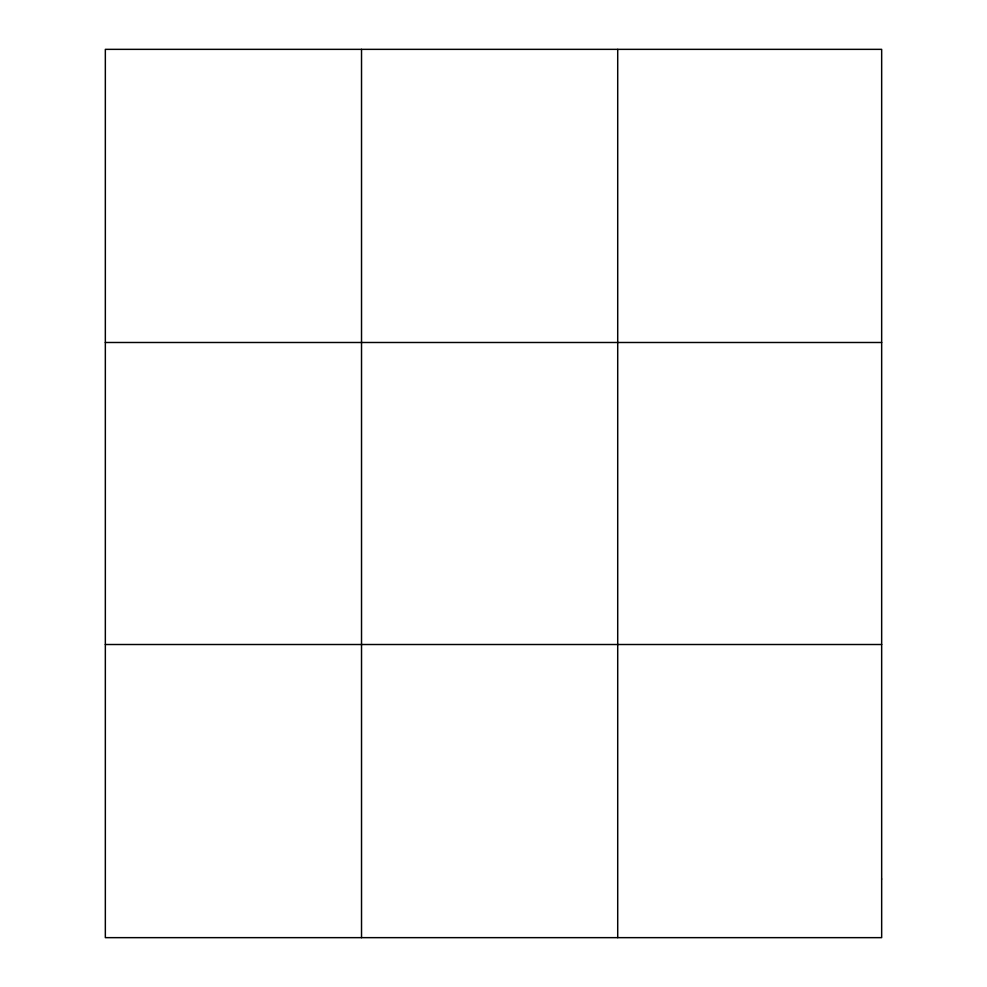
<?xml version="1.0" encoding="UTF-8"?>
<svg xmlns="http://www.w3.org/2000/svg" width="987" height="987" viewBox="0 0 987 987"><rect width="100%" height="100%" fill="white"/><g stroke="black" fill="none" stroke-linecap="round" stroke-linejoin="round"><path stroke-width="1.48" d="M361.526 937.65L361.526 49.35M617.714 937.65L617.714 49.35M105.338 342.489L881.662 342.489M105.338 644.511L881.662 644.511M881.662 879.022L881.662 937.65L105.338 937.65L105.338 49.35L881.662 49.35L881.662 879.022"/></g></svg>
